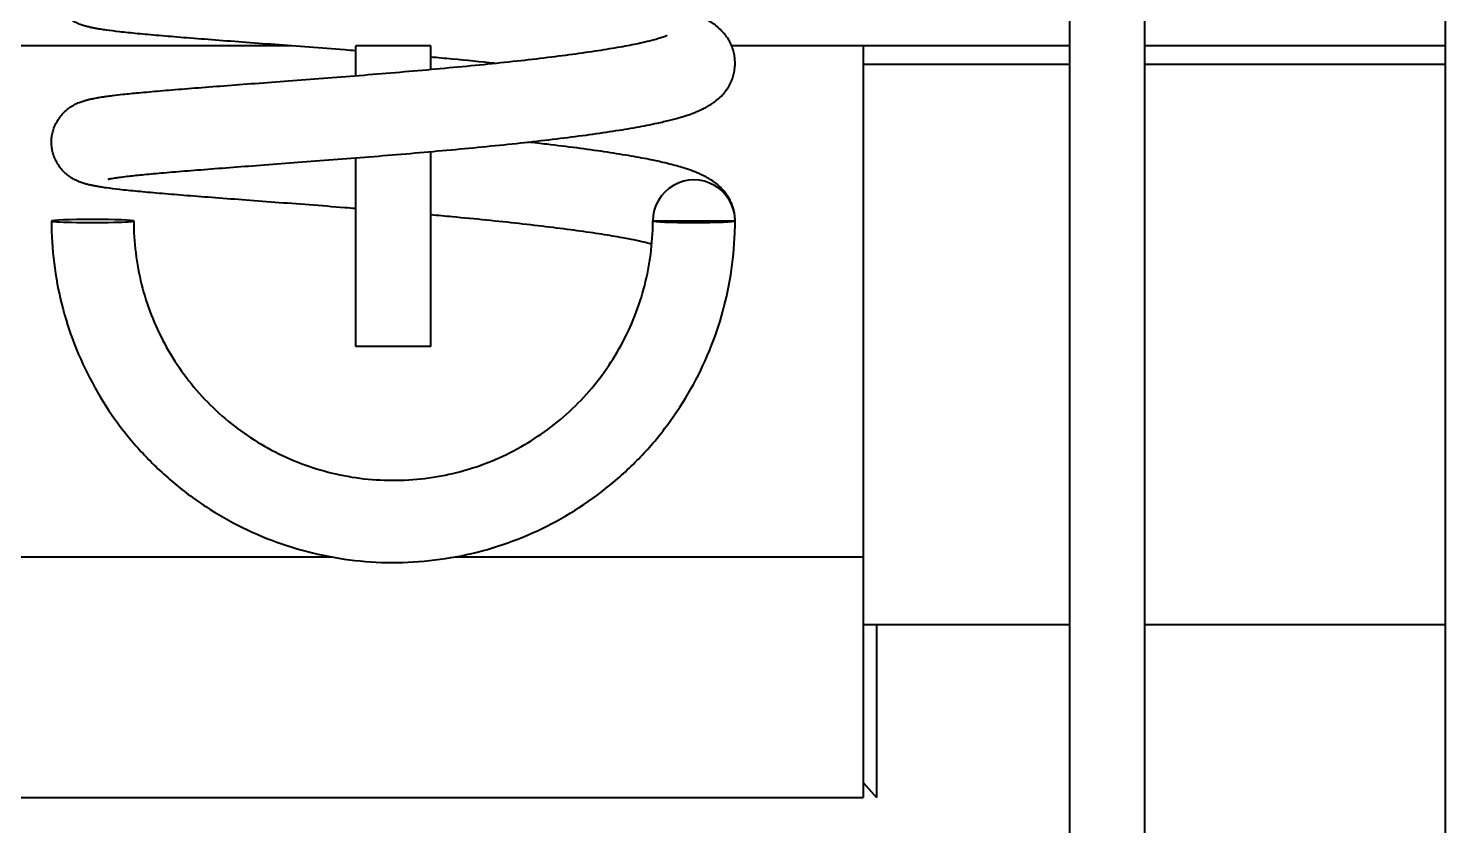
# Model space of a CAD drawing. Header units: millimetres. Extents: x 30271 to 35001, y 5679 to 9007.
# Drawn here: x 30732.2 to 30920.7, y 7720.5 to 7826.6 of the extents above; entities that cross this region are included whole.
import ezdxf

# ---------------------------------------------------------------- set-up
doc = ezdxf.new("R2010")
doc.units = ezdxf.units.MM
doc.linetypes.add('K5LT_BASIC', pattern=[0])
doc.layers.add('0 VIEW0', color=7, linetype='Continuous')

msp = doc.modelspace()

# ---------------------------------------------------------------- linework, layer by layer
at = {"layer": '0 VIEW0', "color": 5, "linetype": 'K5LT_BASIC', "lineweight": 40}
for p, q in [((30870.734, 7593.379), (30870.734, 8248.379)), ((30880.734, 7593.379), (30880.734, 8248.379)), ((30920.734, 7593.379), (30920.734, 8248.379)), ((30817.14, 7825.692), (30817.14, 7825.692)), ((30767.131, 7824.284), (30300.734, 7824.284)), ((30785.734, 7824.284), (30775.734, 7824.284)), ((30775.734, 7820.319), (30775.734, 7824.284)), ((30785.734, 7821.16), (30785.734, 7824.284)), ((30870.734, 7824.284), (30825.742, 7824.284)), ((30843.234, 7824.284), (30843.234, 7821.784)), ((30870.734, 7824.284), (30843.234, 7824.284)), ((30920.734, 7824.284), (30880.734, 7824.284)), ((30920.734, 7824.284), (30880.734, 7824.284)), ((30843.234, 7821.784), (30843.234, 7747.305)), ((30870.734, 7821.784), (30843.234, 7821.784)), ((30920.734, 7821.784), (30880.734, 7821.784)), ((30785.734, 7784.284), (30785.734, 7810.215)), ((30775.734, 7784.284), (30775.734, 7809.382)), ((30815.264, 7800.982), (30826.204, 7800.982)), ((30785.734, 7784.284), (30775.734, 7784.284)), ((30728.234, 7756.284), (30772.535, 7756.284)), ((30788.932, 7756.284), (30843.234, 7756.284)), ((30843.234, 7747.305), (30870.734, 7747.305)), ((30843.234, 7747.305), (30843.234, 7724.284)), ((30845.008, 7747.305), (30845.008, 7724.284)), ((30880.734, 7747.305), (30920.734, 7747.305)), ((30843.234, 7726.284), (30845.008, 7724.284)), ((30728.234, 7724.284), (30843.234, 7724.284))]:
    msp.add_line(p, q, dxfattribs=at)
for centre, major_axis, ratio, start_param, end_param in [((30820.734, 7800.982), (5.47, 0), 0.99933, 0, 3.1415927), ((30740.734, 7800.982), (-5.47, 0), 0.0365989, 3.1415927, 6.2831853), ((30740.734, 7800.982), (-5.47, 0), 0.0365989, 0, 3.1415927), ((30820.734, 7800.982), (5.47, 0), 0.0365989, 3.1415927, 6.2831853)]:
    msp.add_ellipse(centre, major_axis=major_axis, ratio=ratio, start_param=start_param, end_param=end_param, dxfattribs=at)
for points, knots in [([(30775.734, 7823.617), (30775.245, 7823.656), (30773.162, 7823.822), (30769.528, 7824.103), (30764.955, 7824.448), (30760.604, 7824.774), (30756.542, 7825.081), (30752.83, 7825.37), (30749.522, 7825.644), (30746.66, 7825.903), (30744.357, 7826.142), (30742.82, 7826.332), (30741.885, 7826.47), (30741.325, 7826.563), (30740.942, 7826.634), (30740.642, 7826.695), (30740.417, 7826.744), (30740.192, 7826.797), (30739.963, 7826.855), (30739.728, 7826.921), (30739.484, 7826.995), (30739.227, 7827.082), (30738.96, 7827.183), (30738.586, 7827.343), (30738.094, 7827.591), (30737.472, 7828.006), (30736.914, 7828.491), (30736.434, 7829.032), (30736.036, 7829.613), (30735.718, 7830.231), (30735.48, 7830.879), (30735.325, 7831.549), (30735.27, 7832.081), (30735.264, 7832.385), (30735.264, 7832.461)], [0, 0, 0, 0, 0.8254256, 3.5212923, 6.2211602, 8.9221138, 11.6207597, 14.3126865, 16.9915388, 19.6472425, 22.2621956, 24.5298058, 25.678137, 26.4442117, 27.2101005, 27.5937664, 27.9770955, 28.3604247, 28.7435243, 29.1258285, 29.5060374, 29.8812831, 30.2453906, 30.585283, 31.2650676, 31.8365933, 32.3432762, 32.8007225, 33.2318968, 33.649151, 34.05852, 34.4633255, 34.865635, 35, 35, 35, 35]), ([(30826.204, 7821.968), (30826.204, 7822.207), (30826.175, 7822.688), (30826.047, 7823.396), (30825.835, 7824.084), (30825.545, 7824.745), (30825.178, 7825.371), (30824.737, 7825.959), (30824.223, 7826.508), (30823.631, 7827.018), (30823.015, 7827.45), (30822.412, 7827.803), (30821.847, 7828.091), (30821.293, 7828.339), (30820.733, 7828.564), (30820.164, 7828.771), (30819.49, 7828.995), (30818.709, 7829.229), (30817.724, 7829.494), (30816.453, 7829.803), (30814.59, 7830.201), (30812.032, 7830.673), (30808.823, 7831.181), (30805.19, 7831.685), (30801.733, 7832.11), (30799.478, 7832.366), (30798.614, 7832.461)], [0, 0, 0, 0, 0.5074456, 1.0181481, 1.538123, 2.0748372, 2.6391931, 3.2439304, 3.9092281, 4.6632181, 5.546556, 6.3507265, 7.1034732, 7.8562199, 8.6063298, 9.3494668, 10.0775867, 11.1544786, 12.1695261, 13.440089, 15.2215022, 17.6445467, 20.1852192, 22.7795198, 25.4097291, 27, 27, 27, 27]), ([(30735.264, 7811.475), (30735.264, 7811.703), (30735.292, 7812.158), (30735.418, 7812.83), (30735.625, 7813.48), (30735.91, 7814.099), (30736.268, 7814.678), (30736.69, 7815.207), (30737.17, 7815.68), (30737.699, 7816.091), (30738.266, 7816.438), (30738.729, 7816.658), (30739.09, 7816.804), (30739.356, 7816.898), (30739.6, 7816.977), (30739.828, 7817.044), (30740.039, 7817.1), (30740.226, 7817.147), (30740.449, 7817.199), (30740.669, 7817.246), (30740.964, 7817.306), (30741.257, 7817.36), (30741.627, 7817.423), (30742.068, 7817.493), (30742.654, 7817.578), (30743.543, 7817.694), (30744.893, 7817.851), (30746.939, 7818.059), (30749.664, 7818.304), (30752.958, 7818.576), (30756.663, 7818.864), (30760.723, 7819.171), (30765.077, 7819.497), (30769.656, 7819.843), (30774.39, 7820.21), (30779.203, 7820.597), (30784.02, 7821.004), (30788.763, 7821.432), (30793.358, 7821.877), (30797.729, 7822.338), (30801.807, 7822.813), (30805.523, 7823.297), (30808.816, 7823.784), (30811.625, 7824.265), (30813.699, 7824.687), (30815.046, 7825.011), (30815.89, 7825.244), (30816.418, 7825.41), (30816.775, 7825.537), (30816.999, 7825.626), (30817.109, 7825.677), (30817.136, 7825.69), (30817.14, 7825.692)], [0, 0, 0, 0, 0.3178736, 0.6361462, 0.9560878, 1.2791805, 1.6073497, 1.9440178, 2.2953134, 2.6728687, 3.0985734, 3.6103005, 3.910608, 4.2027571, 4.4949062, 4.7834239, 5.0621746, 5.3197406, 5.5338681, 5.962123, 6.2147897, 6.7201231, 7.1256949, 7.6340517, 8.3478822, 9.1695911, 10.5099722, 12.2814911, 14.3551333, 16.4596376, 18.5819236, 20.7143166, 22.8519015, 24.991232, 27.129637, 29.2648065, 31.3945086, 33.5163572, 35.6275762, 37.7247122, 39.8032319, 41.8569019, 43.8767476, 45.8492214, 47.7530011, 49.054655, 49.9640546, 50.8738797, 51.480397, 52.0869144, 52.69321, 53, 53, 53, 53]), ([(30794.188, 7821.968), (30792.358, 7822.156), (30789.555, 7822.429), (30786.683, 7822.691), (30785.734, 7822.776)], [0, 0, 0, 0, 3.3560315, 5, 5, 5, 5]), ([(30742.789, 7806.548), (30742.794, 7806.549), (30742.815, 7806.554), (30742.875, 7806.568), (30742.958, 7806.585), (30743.064, 7806.606), (30743.232, 7806.637), (30743.488, 7806.68), (30743.921, 7806.746), (30744.59, 7806.837), (30745.757, 7806.978), (30747.592, 7807.169), (30750.181, 7807.406), (30753.338, 7807.669), (30756.94, 7807.951), (30760.927, 7808.254), (30765.234, 7808.576), (30769.79, 7808.92), (30774.524, 7809.284), (30779.36, 7809.671), (30784.225, 7810.079), (30789.042, 7810.508), (30793.738, 7810.958), (30798.243, 7811.427), (30802.491, 7811.913), (30806.421, 7812.415), (30809.982, 7812.93), (30813.133, 7813.455), (30815.614, 7813.943), (30817.483, 7814.376), (30818.783, 7814.726), (30819.821, 7815.045), (30820.607, 7815.322), (30821.273, 7815.588), (30821.835, 7815.839), (30822.393, 7816.123), (30822.956, 7816.451), (30823.568, 7816.87), (30824.193, 7817.393), (30824.785, 7818.029), (30825.261, 7818.689), (30825.636, 7819.373), (30825.915, 7820.075), (30826.103, 7820.792), (30826.189, 7821.427), (30826.204, 7821.819), (30826.204, 7821.968)], [0, 0, 0, 0, 0.265147, 0.5300329, 0.7948862, 1.0597395, 1.3240186, 1.8524933, 2.3809681, 3.1737076, 4.2306187, 5.8157603, 7.588376, 9.3987817, 11.2331025, 13.0832077, 14.9439365, 16.8117619, 18.684077, 20.5587758, 22.4339788, 24.3078234, 26.1782683, 28.0428719, 29.8985001, 31.7408553, 33.5637232, 35.3576308, 37.1072271, 38.3396125, 39.3973955, 40.1913915, 40.9851713, 41.5155989, 42.0455577, 42.5755166, 43.1048551, 43.631961, 44.2698346, 44.7959375, 45.2527217, 45.6665354, 46.0524549, 46.4215193, 46.780375, 47, 47, 47, 47]), ([(30775.734, 7802.631), (30775.245, 7802.67), (30773.162, 7802.836), (30769.528, 7803.117), (30764.955, 7803.462), (30760.604, 7803.788), (30756.542, 7804.095), (30752.83, 7804.385), (30749.522, 7804.658), (30746.66, 7804.917), (30744.357, 7805.156), (30742.82, 7805.347), (30741.885, 7805.484), (30741.325, 7805.577), (30740.942, 7805.648), (30740.642, 7805.709), (30740.417, 7805.758), (30740.192, 7805.811), (30739.963, 7805.87), (30739.728, 7805.935), (30739.484, 7806.009), (30739.227, 7806.096), (30738.96, 7806.197), (30738.586, 7806.357), (30738.094, 7806.605), (30737.472, 7807.02), (30736.914, 7807.506), (30736.434, 7808.046), (30736.036, 7808.627), (30735.718, 7809.245), (30735.48, 7809.893), (30735.325, 7810.563), (30735.27, 7811.095), (30735.264, 7811.399), (30735.264, 7811.475)], [0, 0, 0, 0, 0.8254256, 3.5212923, 6.2211602, 8.9221138, 11.6207597, 14.3126865, 16.9915388, 19.6472425, 22.2621956, 24.5298058, 25.678137, 26.4442117, 27.2101005, 27.5937664, 27.9770955, 28.3604247, 28.7435243, 29.1258285, 29.5060374, 29.8812831, 30.2453906, 30.585283, 31.2650676, 31.8365933, 32.3432762, 32.8007225, 33.2318968, 33.649151, 34.05852, 34.4633255, 34.865635, 35, 35, 35, 35]), ([(30826.204, 7800.982), (30826.204, 7801.222), (30826.175, 7801.702), (30826.047, 7802.41), (30825.835, 7803.098), (30825.545, 7803.759), (30825.178, 7804.385), (30824.737, 7804.974), (30824.223, 7805.522), (30823.631, 7806.032), (30823.015, 7806.464), (30822.412, 7806.817), (30821.847, 7807.105), (30821.293, 7807.353), (30820.733, 7807.578), (30820.164, 7807.785), (30819.49, 7808.009), (30818.709, 7808.243), (30817.724, 7808.508), (30816.453, 7808.817), (30814.59, 7809.215), (30812.032, 7809.687), (30808.823, 7810.195), (30805.19, 7810.699), (30801.733, 7811.124), (30799.478, 7811.38), (30798.614, 7811.475)], [0, 0, 0, 0, 0.5074456, 1.0181481, 1.538123, 2.0748372, 2.6391931, 3.2439304, 3.9092281, 4.6632181, 5.546556, 6.3507265, 7.1034732, 7.8562199, 8.6063298, 9.3494668, 10.0775867, 11.1544786, 12.1695261, 13.440089, 15.2215022, 17.6445467, 20.1852192, 22.7795198, 25.4097291, 27, 27, 27, 27]), ([(30735.264, 7800.982), (30735.263, 7799.112), (30735.496, 7795.371), (30736.531, 7789.845), (30738.241, 7784.486), (30740.6, 7779.376), (30743.575, 7774.591), (30747.122, 7770.205), (30751.189, 7766.285), (30755.718, 7762.894), (30760.642, 7760.085), (30765.886, 7757.905), (30771.373, 7756.391), (30777.016, 7755.571), (30782.734, 7755.463), (30788.414, 7756.071), (30793.969, 7757.382), (30799.304, 7759.372), (30804.34, 7762.005), (30809.001, 7765.237), (30813.216, 7769.015), (30816.925, 7773.279), (30820.073, 7777.962), (30822.615, 7782.991), (30824.515, 7788.291), (30825.746, 7793.78), (30826.161, 7798.044), (30826.204, 7800.448), (30826.204, 7800.982)], [0, 0, 0, 0, 1.1396602, 2.2794629, 3.4197138, 4.5607062, 5.7027246, 6.8460407, 7.9909122, 9.1375783, 10.2862565, 11.4371386, 12.5903876, 13.7461356, 14.9044799, 16.0630575, 17.2195762, 18.3735573, 19.5251235, 20.6744308, 21.8216633, 22.9670323, 24.1107719, 25.253136, 26.3943945, 27.5348281, 28.6747286, 29, 29, 29, 29]), ([(30746.204, 7800.982), (30746.203, 7799.562), (30746.38, 7796.723), (30747.166, 7792.528), (30748.464, 7788.46), (30750.255, 7784.58), (30752.513, 7780.947), (30755.206, 7777.617), (30758.295, 7774.64), (30761.734, 7772.065), (30765.473, 7769.932), (30769.457, 7768.276), (30773.623, 7767.126), (30777.911, 7766.504), (30782.249, 7766.421), (30786.568, 7766.883), (30790.786, 7767.879), (30794.838, 7769.39), (30798.662, 7771.389), (30802.201, 7773.844), (30805.402, 7776.712), (30808.219, 7779.95), (30810.609, 7783.505), (30812.539, 7787.324), (30813.982, 7791.347), (30814.917, 7795.514), (30815.232, 7798.751), (30815.264, 7800.577), (30815.264, 7800.982)], [0, 0, 0, 0, 1.1395649, 2.2792678, 3.4194287, 4.560346, 5.7023069, 6.8455884, 7.9904504, 9.1371333, 10.2858522, 11.4367965, 12.5901265, 13.7459692, 14.9044156, 16.0636624, 17.2194937, 18.3735614, 19.5251974, 20.6745521, 21.8218083, 22.9671763, 24.1108899, 25.2532034, 26.3943899, 27.5347366, 28.674541, 29, 29, 29, 29]), ([(30815.127, 7797.912), (30814.909, 7797.969), (30814.297, 7798.121), (30813.048, 7798.399), (30811.102, 7798.778), (30808.479, 7799.219), (30805.222, 7799.694), (30801.539, 7800.17), (30797.491, 7800.638), (30793.145, 7801.095), (30789.184, 7801.477), (30786.683, 7801.705), (30785.734, 7801.79)], [0, 0, 0, 0, 0.5706258, 1.5036181, 2.669769, 4.1435047, 5.6661951, 7.2232966, 8.8054229, 10.4061095, 12.0207942, 13, 13, 13, 13])]:
    msp.add_open_spline(points, degree=3, knots=knots, dxfattribs=at)

doc.saveas('drawing.dxf')
